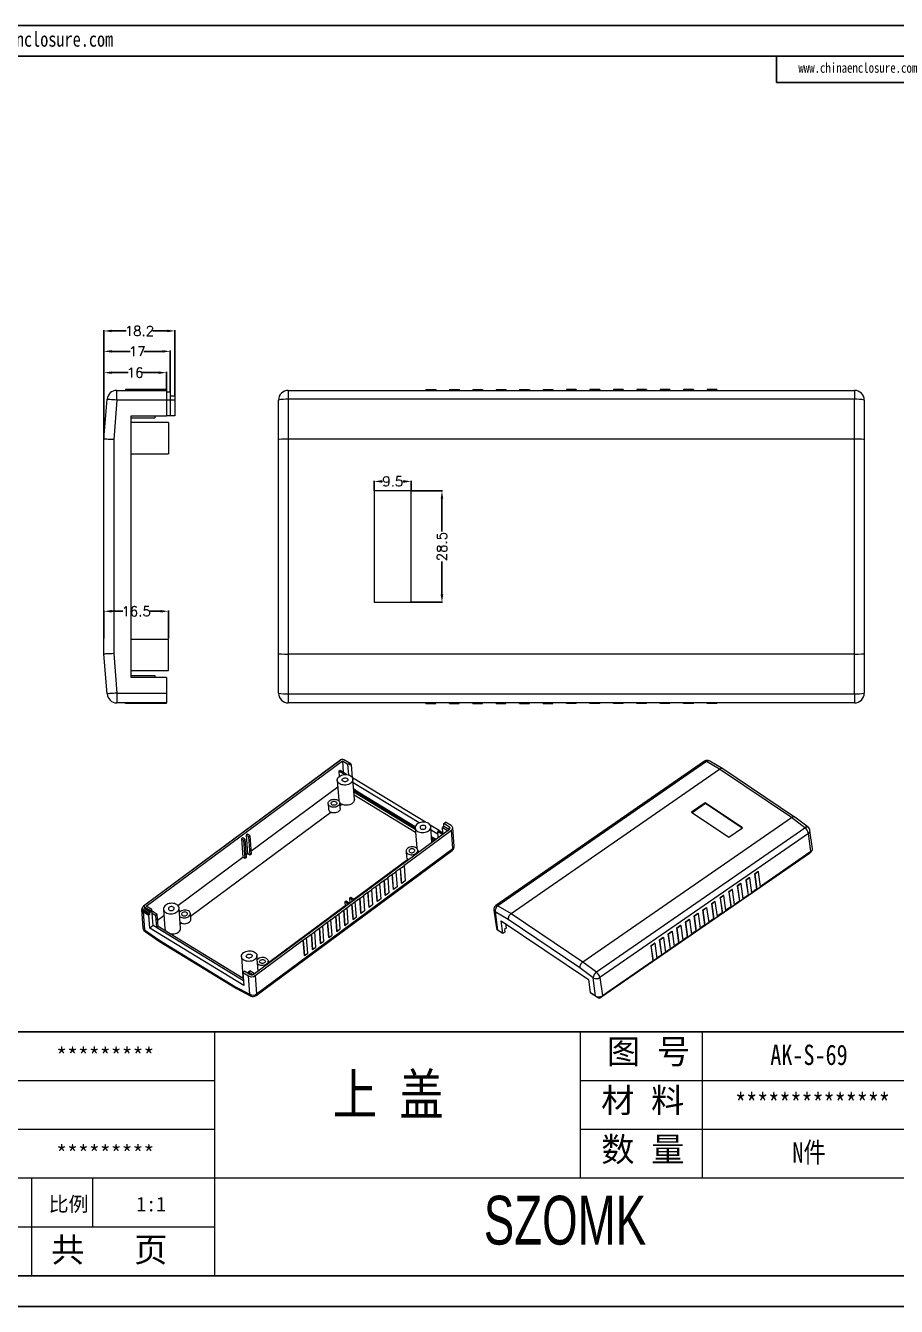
# Model space of a CAD drawing. Header units: inches. Extents: x 2335 to 3511, y 889 to 1217.
# Drawn here: x 3063.5 to 3286.5, y 889.4 to 1217.3 of the extents above; entities that cross this region are included whole.
import ezdxf

# ---------------------------------------------------------------- set-up
doc = ezdxf.new("R2010")
doc.units = ezdxf.units.IN
doc.layers.add('文字', color=81, linetype='Continuous')
doc.layers.add('粗实线', color=7, linetype='Continuous', lineweight=30)
doc.layers.add('细实线', color=3, linetype='Continuous', lineweight=9)
doc.styles.get("Standard").update_dxf_attribs({"font": 'txt', "bigfont": 'gbcbig.shx'})
doc.styles.add('宋体', font='', dxfattribs={"width": 0.8, "height": 3.5})
doc.styles.add('长仿宋', font='', dxfattribs={"width": 0.7, "height": 4})
doc.styles.get('宋体').set_extended_font_data('SimSun')
doc.styles.get('长仿宋').set_extended_font_data('SimSun')
doc.dimstyles.new('2.5', dxfattribs={"dimtxt": 2.5, "dimasz": 2, "dimexe": 0.18, "dimexo": 0.0625, "dimgap": 0.09, "dimtad": 0, "dimzin": 12, "dimdsep": 46, "dimtxsty": 'Standard', "dimcen": 2, "dimclrd": 3, "dimclre": 3, "dimadec": 0, "dimazin": 0, "dimtfac": 1, "dimtofl": 0, "dimtmove": 0, "dimatfit": 3, "dimfxl": 1, "dimtolj": 1, "dimtzin": 0, "dimarcsym": 0})

# ---------------------------------------------------------------- blocks, each defined once
blk = doc.blocks.new('*D181')
at = {"color": 3, "lineweight": -2}
for p, q in [((3162.3, 1098.17), (3170.27, 1098.17)), ((3170.09, 1096.17), (3170.09, 1087.76)), ((3170.09, 1071.67), (3170.09, 1080.08)), ((3162.3, 1069.67), (3170.27, 1069.67))]:
    blk.add_line(p, q, dxfattribs=at)
at = {"color": 3}
for points in [[(3169.75, 1096.17), (3170.42, 1096.17), (3170.09, 1098.17)], [(3169.75, 1071.67), (3170.42, 1071.67), (3170.09, 1069.67)]]:
    blk.add_solid(points, dxfattribs=at)
at = {"layer": 'Defpoints', "color": 0}
for p in [(3162.24, 1098.17), (3170.09, 1098.17), (3162.24, 1069.67)]:
    blk.add_point(p, dxfattribs=at)
at = {"color": 0, "insert": (3170.09, 1083.92), "char_height": 2.5, "attachment_point": 5, "rotation": 90}
blk.add_mtext('\\A1;28.5', dxfattribs=at)
blk = doc.blocks.new('*D182')
at = {"color": 3, "lineweight": -2}
for p, q in [((3152.74, 1098.23), (3152.74, 1100.79)), ((3154.74, 1100.61), (3154.9, 1100.61)), ((3160.24, 1100.61), (3160.08, 1100.61)), ((3162.24, 1098.23), (3162.24, 1100.79))]:
    blk.add_line(p, q, dxfattribs=at)
at = {"color": 3}
for points in [[(3154.74, 1100.94), (3154.74, 1100.27), (3152.74, 1100.61)], [(3160.24, 1100.94), (3160.24, 1100.27), (3162.24, 1100.61)]]:
    blk.add_solid(points, dxfattribs=at)
at = {"layer": 'Defpoints', "color": 0}
for p in [(3152.74, 1100.61), (3152.74, 1098.17), (3162.24, 1098.17)]:
    blk.add_point(p, dxfattribs=at)
at = {"color": 0, "insert": (3157.49, 1100.61), "char_height": 2.5, "attachment_point": 5}
blk.add_mtext('\\A1;9.5', dxfattribs=at)
blk = doc.blocks.new('*D183')
at = {"color": 3, "lineweight": -2}
for p, q in [((3083.52, 1111.48), (3083.52, 1128.63)), ((3085.52, 1128.45), (3089.76, 1128.45)), ((3097.52, 1128.45), (3093.28, 1128.45)), ((3099.52, 1123.98), (3099.52, 1128.63))]:
    blk.add_line(p, q, dxfattribs=at)
at = {"color": 3}
for points in [[(3085.52, 1128.78), (3085.52, 1128.12), (3083.52, 1128.45)], [(3097.52, 1128.78), (3097.52, 1128.12), (3099.52, 1128.45)]]:
    blk.add_solid(points, dxfattribs=at)
at = {"layer": 'Defpoints', "color": 0}
for p in [(3083.52, 1128.45), (3099.52, 1123.92), (3083.52, 1111.42)]:
    blk.add_point(p, dxfattribs=at)
at = {"color": 0, "insert": (3091.52, 1128.45), "char_height": 2.5, "attachment_point": 5}
blk.add_mtext('\\A1;16', dxfattribs=at)
blk = doc.blocks.new('*D184')
at = {"color": 3, "lineweight": -2}
for p, q in [((3083.52, 1111.48), (3083.52, 1134.08)), ((3085.52, 1133.9), (3090.26, 1133.9)), ((3098.52, 1133.9), (3093.78, 1133.9)), ((3100.52, 1123.48), (3100.52, 1134.08))]:
    blk.add_line(p, q, dxfattribs=at)
at = {"color": 3}
for points in [[(3085.52, 1134.23), (3085.52, 1133.57), (3083.52, 1133.9)], [(3098.52, 1134.23), (3098.52, 1133.57), (3100.52, 1133.9)]]:
    blk.add_solid(points, dxfattribs=at)
at = {"layer": 'Defpoints', "color": 0}
for p in [(3083.52, 1133.9), (3100.52, 1123.42), (3083.52, 1111.42)]:
    blk.add_point(p, dxfattribs=at)
at = {"color": 0, "insert": (3092.02, 1133.9), "char_height": 2.5, "attachment_point": 5}
blk.add_mtext('\\A1;17', dxfattribs=at)
blk = doc.blocks.new('*D185')
at = {"color": 3, "lineweight": -2}
for p, q in [((3083.52, 1111.48), (3083.52, 1139.3)), ((3085.52, 1139.12), (3089.2, 1139.12)), ((3099.72, 1139.12), (3096.04, 1139.12)), ((3101.72, 1122.48), (3101.72, 1139.3))]:
    blk.add_line(p, q, dxfattribs=at)
at = {"color": 3}
for points in [[(3085.52, 1139.46), (3085.52, 1138.79), (3083.52, 1139.12)], [(3099.72, 1139.46), (3099.72, 1138.79), (3101.72, 1139.12)]]:
    blk.add_solid(points, dxfattribs=at)
at = {"layer": 'Defpoints', "color": 0}
for p in [(3083.52, 1139.12), (3101.72, 1122.42), (3083.52, 1111.42)]:
    blk.add_point(p, dxfattribs=at)
at = {"color": 0, "insert": (3092.62, 1139.12), "char_height": 2.5, "attachment_point": 5}
blk.add_mtext('\\A1;18.2', dxfattribs=at)
blk = doc.blocks.new('*D191')
at = {"color": 3, "lineweight": -2}
for p, q in [((3083.52, 1060.36), (3083.52, 1067.55)), ((3085.52, 1067.37), (3088.35, 1067.37)), ((3098.02, 1067.37), (3095.19, 1067.37)), ((3100.02, 1060.36), (3100.02, 1067.55))]:
    blk.add_line(p, q, dxfattribs=at)
at = {"color": 3}
for points in [[(3085.52, 1067.7), (3085.52, 1067.04), (3083.52, 1067.37)], [(3098.02, 1067.7), (3098.02, 1067.04), (3100.02, 1067.37)]]:
    blk.add_solid(points, dxfattribs=at)
at = {"layer": 'Defpoints', "color": 0}
for p in [(3100.02, 1067.37), (3083.52, 1060.3), (3100.02, 1060.3)]:
    blk.add_point(p, dxfattribs=at)
at = {"color": 0, "insert": (3091.77, 1067.37), "char_height": 2.5, "attachment_point": 5}
blk.add_mtext('\\A1;16.5', dxfattribs=at)

msp = doc.modelspace()

# ---------------------------------------------------------------- linework, layer by layer
for p, q in [((2843.296, 1217.282), (3306.962, 1217.282)), ((2855.294, 1209.476), (3299.156, 1209.476)), ((3255.79, 1209.476), (3255.79, 1202.7)), ((3255.79, 1202.7), (3299.156, 1202.7)), ((3018.146, 959.69), (3299.156, 959.69)), ((2855.294, 897.243), (3299.156, 897.243)), ((2843.296, 889.437), (3306.962, 889.437))]:
    msp.add_line(p, q)
at = {"color": 7, "linetype": 'Continuous', "lineweight": 15}
for p, q in [((3083.52, 1111.421), (3084.336, 1121.62)), ((3086.828, 1121.421), (3086.02, 1111.321)), ((3086.828, 1121.421), (3086.828, 1123.921)), ((3086.828, 1123.921), (3099.52, 1123.921)), ((3099.52, 1121.421), (3086.828, 1121.421)), ((3089.02, 1124.121), (3089.02, 1123.921)), ((3099.52, 1124.121), (3089.02, 1124.121)), ((3099.52, 1124.121), (3099.52, 1123.921)), ((3099.52, 1123.921), (3099.52, 1121.421)), ((3100.52, 1123.421), (3099.52, 1123.421)), ((3099.52, 1121.421), (3099.52, 1117.421)), ((3100.52, 1121.421), (3099.52, 1121.421)), ((3100.52, 1123.421), (3100.52, 1121.421)), ((3101.72, 1122.421), (3100.52, 1122.421)), ((3100.52, 1121.421), (3100.52, 1117.421)), ((3101.72, 1121.421), (3100.52, 1121.421)), ((3101.72, 1122.421), (3101.72, 1121.421)), ((3101.72, 1121.421), (3101.72, 1117.421)), ((3128.24, 1111.321), (3128.24, 1121.421)), ((3130.74, 1123.921), (3130.74, 1121.62)), ((3130.74, 1123.921), (3275.74, 1123.921)), ((3130.74, 1121.62), (3130.74, 1111.421)), ((3275.74, 1121.62), (3130.74, 1121.62)), ((3165.99, 1124.121), (3168.49, 1124.121)), ((3165.99, 1124.121), (3165.99, 1123.921)), ((3168.49, 1124.121), (3168.49, 1123.921)), ((3171.99, 1124.121), (3171.99, 1123.921)), ((3171.99, 1124.121), (3174.49, 1124.121)), ((3174.49, 1124.121), (3174.49, 1123.921)), ((3177.99, 1124.121), (3177.99, 1123.921)), ((3177.99, 1124.121), (3180.49, 1124.121)), ((3180.49, 1124.121), (3180.49, 1123.921)), ((3183.99, 1124.121), (3183.99, 1123.921)), ((3183.99, 1124.121), (3186.49, 1124.121)), ((3186.49, 1124.121), (3186.49, 1123.921)), ((3189.99, 1124.121), (3189.99, 1123.921)), ((3189.99, 1124.121), (3192.49, 1124.121)), ((3192.49, 1124.121), (3192.49, 1123.921)), ((3195.99, 1124.121), (3198.49, 1124.121)), ((3195.99, 1124.121), (3195.99, 1123.921)), ((3198.49, 1124.121), (3198.49, 1123.921)), ((3201.99, 1124.121), (3201.99, 1123.921)), ((3204.49, 1124.121), (3201.99, 1124.121)), ((3204.49, 1124.121), (3204.49, 1123.921)), ((3207.99, 1124.121), (3207.99, 1123.921)), ((3210.49, 1124.121), (3207.99, 1124.121)), ((3210.49, 1124.121), (3210.49, 1123.921)), ((3216.49, 1124.121), (3213.99, 1124.121)), ((3213.99, 1124.121), (3213.99, 1123.921)), ((3216.49, 1124.121), (3216.49, 1123.921)), ((3219.99, 1124.121), (3219.99, 1123.921)), ((3222.49, 1124.121), (3219.99, 1124.121)), ((3222.49, 1124.121), (3222.49, 1123.921)), ((3228.49, 1124.121), (3225.99, 1124.121)), ((3225.99, 1124.121), (3225.99, 1123.921)), ((3228.49, 1124.121), (3228.49, 1123.921)), ((3231.99, 1124.121), (3231.99, 1123.921)), ((3234.49, 1124.121), (3231.99, 1124.121)), ((3234.49, 1124.121), (3234.49, 1123.921)), ((3240.49, 1124.121), (3237.99, 1124.121)), ((3237.99, 1124.121), (3237.99, 1123.921)), ((3240.49, 1124.121), (3240.49, 1123.921)), ((3275.74, 1123.921), (3275.74, 1121.62)), ((3275.74, 1111.421), (3275.74, 1121.62)), ((3278.24, 1121.421), (3278.24, 1111.321)), ((3090.52, 1050.421), (3090.52, 1117.421)), ((3090.52, 1117.421), (3099.52, 1117.421)), ((3090.52, 1116.921), (3096.52, 1116.921)), ((3100.02, 1115.671), (3090.52, 1115.671)), ((3096.52, 1117.421), (3096.52, 1116.921)), ((3100.52, 1117.421), (3099.52, 1117.421)), ((3100.02, 1115.671), (3100.02, 1107.671)), ((3101.72, 1117.421), (3100.52, 1117.421)), ((3083.52, 1056.421), (3083.52, 1111.421)), ((3130.74, 1111.421), (3130.74, 1056.421)), ((3275.74, 1111.421), (3130.74, 1111.421)), ((3275.74, 1056.421), (3275.74, 1111.421)), ((3086.02, 1111.321), (3086.02, 1056.521)), ((3128.24, 1056.521), (3128.24, 1111.321)), ((3278.24, 1111.321), (3278.24, 1056.521)), ((3090.52, 1107.671), (3100.02, 1107.671)), ((3152.74, 1098.171), (3152.74, 1069.671)), ((3162.24, 1098.171), (3152.74, 1098.171)), ((3162.24, 1069.671), (3162.24, 1098.171)), ((3152.74, 1069.671), (3162.24, 1069.671)), ((3100.02, 1060.171), (3090.52, 1060.171)), ((3100.02, 1052.171), (3100.02, 1060.171)), ((3084.336, 1046.222), (3083.52, 1056.421)), ((3086.02, 1056.521), (3086.828, 1046.421)), ((3128.24, 1046.421), (3128.24, 1056.521)), ((3130.74, 1056.421), (3130.74, 1046.222)), ((3275.74, 1056.421), (3130.74, 1056.421)), ((3275.74, 1046.222), (3275.74, 1056.421)), ((3278.24, 1056.521), (3278.24, 1046.421)), ((3090.52, 1052.171), (3100.02, 1052.171)), ((3090.52, 1050.921), (3096.52, 1050.921)), ((3099.52, 1050.421), (3090.52, 1050.421)), ((3096.52, 1050.921), (3096.52, 1050.421)), ((3099.52, 1050.421), (3099.52, 1046.421)), ((3086.828, 1046.421), (3086.828, 1043.921)), ((3086.828, 1046.421), (3099.52, 1046.421)), ((3099.52, 1046.421), (3099.52, 1043.921)), ((3130.74, 1046.222), (3275.74, 1046.222)), ((3130.74, 1046.222), (3130.74, 1043.921)), ((3275.74, 1046.222), (3275.74, 1043.921)), ((3099.52, 1043.921), (3086.828, 1043.921)), ((3089.02, 1043.721), (3089.02, 1043.921)), ((3099.52, 1043.721), (3089.02, 1043.721)), ((3099.52, 1043.721), (3099.52, 1043.921)), ((3275.74, 1043.921), (3130.74, 1043.921)), ((3165.99, 1043.721), (3165.99, 1043.921)), ((3165.99, 1043.721), (3168.49, 1043.721)), ((3168.49, 1043.721), (3168.49, 1043.921)), ((3171.99, 1043.721), (3171.99, 1043.921)), ((3171.99, 1043.721), (3174.49, 1043.721)), ((3174.49, 1043.721), (3174.49, 1043.921)), ((3177.99, 1043.721), (3177.99, 1043.921)), ((3177.99, 1043.721), (3180.49, 1043.721)), ((3180.49, 1043.721), (3180.49, 1043.921)), ((3183.99, 1043.721), (3183.99, 1043.921)), ((3183.99, 1043.721), (3186.49, 1043.721)), ((3186.49, 1043.721), (3186.49, 1043.921)), ((3189.99, 1043.721), (3189.99, 1043.921)), ((3189.99, 1043.721), (3192.49, 1043.721)), ((3192.49, 1043.721), (3192.49, 1043.921)), ((3195.99, 1043.721), (3195.99, 1043.921)), ((3195.99, 1043.721), (3198.49, 1043.721)), ((3198.49, 1043.721), (3198.49, 1043.921)), ((3201.99, 1043.721), (3201.99, 1043.921)), ((3204.49, 1043.721), (3201.99, 1043.721)), ((3204.49, 1043.721), (3204.49, 1043.921)), ((3207.99, 1043.721), (3207.99, 1043.921)), ((3210.49, 1043.721), (3207.99, 1043.721)), ((3210.49, 1043.721), (3210.49, 1043.921)), ((3213.99, 1043.721), (3213.99, 1043.921)), ((3216.49, 1043.721), (3213.99, 1043.721)), ((3216.49, 1043.721), (3216.49, 1043.921)), ((3219.99, 1043.721), (3219.99, 1043.921)), ((3222.49, 1043.721), (3219.99, 1043.721)), ((3222.49, 1043.721), (3222.49, 1043.921)), ((3225.99, 1043.721), (3225.99, 1043.921)), ((3228.49, 1043.721), (3225.99, 1043.721)), ((3228.49, 1043.721), (3228.49, 1043.921)), ((3231.99, 1043.721), (3231.99, 1043.921)), ((3234.49, 1043.721), (3231.99, 1043.721)), ((3234.49, 1043.721), (3234.49, 1043.921)), ((3237.99, 1043.721), (3237.99, 1043.921)), ((3240.49, 1043.721), (3237.99, 1043.721)), ((3240.49, 1043.721), (3240.49, 1043.921)), ((3143.9, 1029.104), (3093.673, 991.915)), ((3144.227, 1029.327), (3094, 992.139)), ((3094.36, 991.92), (3144.586, 1029.108)), ((3143.688, 1026.42), (3144.035, 1026.676)), ((3143.688, 1026.42), (3143.788, 1025.063)), ((3145.096, 1025.562), (3143.688, 1026.42)), ((3144.048, 1029.195), (3143.9, 1029.104)), ((3144.035, 1026.676), (3145.653, 1025.69)), ((3144.586, 1029.108), (3146.024, 1028.231)), ((3144.586, 1029.108), (3144.8, 1026.21)), ((3146.371, 1028.488), (3144.933, 1029.365)), ((3146.75, 1028.302), (3145.312, 1029.178)), ((3146.024, 1028.231), (3146.371, 1028.488)), ((3146.229, 1025.451), (3146.024, 1028.231)), ((3146.371, 1028.488), (3146.403, 1028.045)), ((3146.403, 1028.045), (3146.75, 1028.302)), ((3146.75, 1028.302), (3146.777, 1027.933)), ((3146.95, 1028.061), (3146.759, 1028.177)), ((3146.95, 1028.061), (3146.777, 1027.933)), ((3147.195, 1024.74), (3146.95, 1028.061)), ((3237.329, 1028.976), (3183.921, 992.074)), ((3237.847, 1028.906), (3184.439, 992.005)), ((3187.808, 990.01), (3241.215, 1026.912)), ((3241.215, 1026.912), (3237.847, 1028.906)), ((3242.031, 1027.036), (3238.676, 1029.023)), ((3259.604, 1014.541), (3241.215, 1026.912)), ((3260.413, 1014.671), (3242.054, 1027.022)), ((3143.286, 1024.081), (3143.66, 1019.006)), ((3145.498, 1025.576), (3145.653, 1025.69)), ((3145.662, 1025.565), (3145.653, 1025.69)), ((3147.177, 1024.726), (3147.195, 1024.74)), ((3165.845, 1013.37), (3147.195, 1024.74)), ((3147.656, 1019.208), (3147.275, 1024.375)), ((3164.229, 1013.186), (3147.341, 1023.482)), ((3121.146, 1005.957), (3143.407, 1022.44)), ((3148.644, 1021.101), (3147.456, 1021.918)), ((3147.481, 1021.58), (3163.238, 1011.974)), ((3163.272, 1011.485), (3147.517, 1021.09)), ((3147.571, 1020.355), (3147.605, 1020.331)), ((3147.574, 1020.309), (3147.605, 1020.331)), ((3163.327, 1010.747), (3147.605, 1020.331)), ((3148.474, 1020.974), (3148.644, 1021.101)), ((3163.262, 1012.19), (3148.644, 1021.101)), ((3140.939, 1018.119), (3141.042, 1016.714)), ((3144.039, 1016.863), (3143.931, 1018.34)), ((3143.982, 1017.648), (3144.406, 1017.963)), ((3237.542, 1018.333), (3234.043, 1015.915)), ((3237.567, 1018.149), (3234.19, 1015.816)), ((3247.071, 1011.922), (3237.542, 1018.333)), ((3237.567, 1018.149), (3237.542, 1018.333)), ((3246.949, 1011.838), (3237.567, 1018.149)), ((3105.705, 989.308), (3141.637, 1015.912)), ((3170.555, 1013.016), (3171.04, 1013.375)), ((3172.478, 1012.499), (3171.04, 1013.375)), ((3206.196, 977.639), (3259.604, 1014.541)), ((3234.043, 1015.915), (3243.572, 1009.504)), ((3263.055, 1011.947), (3259.604, 1014.541)), ((3263.865, 1012.077), (3260.43, 1014.659)), ((3120.312, 1010.279), (3119.966, 1010.023)), ((3119.966, 1010.023), (3120.311, 1005.339)), ((3119.966, 1010.023), (3120.505, 1009.694)), ((3120.851, 1009.95), (3120.312, 1010.279)), ((3120.505, 1009.694), (3120.851, 1009.95)), ((3120.851, 1009.95), (3121.2, 1005.222)), ((3121.781, 974.428), (3172.008, 1011.616)), ((3160.301, 1002.269), (3172.511, 1011.309)), ((3163.241, 1011.916), (3163.621, 1006.75)), ((3169.375, 1011.218), (3167.113, 1012.597)), ((3167.518, 1008.292), (3167.23, 1012.21)), ((3169.091, 1010.222), (3167.296, 1011.317)), ((3169.383, 1011.224), (3169.037, 1010.967)), ((3170.185, 1010.267), (3169.037, 1010.967)), ((3169.145, 1009.497), (3169.037, 1010.967)), ((3169.383, 1011.224), (3170.532, 1010.523)), ((3170.609, 1012.278), (3170.228, 1011.996)), ((3170.228, 1011.996), (3171.485, 1011.23)), ((3170.328, 1010.648), (3170.228, 1011.996)), ((3171.993, 1012.139), (3170.555, 1013.016)), ((3170.609, 1012.278), (3170.555, 1013.016)), ((3171.866, 1011.512), (3170.609, 1012.278)), ((3172.856, 1006.626), (3172.511, 1011.309)), ((3173.204, 1007.266), (3172.859, 1011.949)), ((3209.648, 975.045), (3263.055, 1011.947)), ((3263.95, 1010.515), (3210.543, 973.613)), ((3243.572, 1009.504), (3247.071, 1011.922)), ((3264.591, 1005.858), (3263.95, 1010.515)), ((3264.994, 1006.591), (3264.353, 1011.248)), ((3119.1, 1009.381), (3118.753, 1009.125)), ((3118.753, 1009.125), (3119.098, 1004.441)), ((3118.753, 1009.125), (3119.257, 1008.818)), ((3119.603, 1009.075), (3119.1, 1009.381)), ((3119.257, 1008.818), (3119.603, 1009.075)), ((3119.257, 1008.818), (3119.605, 1004.093)), ((3119.603, 1009.075), (3119.951, 1004.35)), ((3120.505, 1009.694), (3120.853, 1004.966)), ((3122.629, 969.437), (3172.856, 1006.626)), ((3163.621, 1006.75), (3163.629, 1006.682)), ((3168.348, 1009.089), (3167.418, 1009.656)), ((3167.436, 1009.415), (3168.313, 1008.88)), ((3167.966, 1008.624), (3167.472, 1008.925)), ((3168.177, 1008.963), (3168.348, 1009.089)), ((3168.492, 1009.013), (3168.348, 1009.089)), ((3102.422, 992.094), (3119.098, 1004.441)), ((3119.605, 1004.093), (3119.098, 1004.441)), ((3119.951, 1004.35), (3119.605, 1004.093)), ((3119.901, 1005.035), (3120.311, 1005.339)), ((3120.853, 1004.966), (3120.311, 1005.339)), ((3121.2, 1005.222), (3120.853, 1004.966)), ((3122.474, 968.98), (3172.701, 1006.169)), ((3147.303, 993.507), (3161.34, 1003.901)), ((3160.894, 1005.954), (3161.002, 1004.478)), ((3163.925, 1005.632), (3163.885, 1006.175)), ((3163.913, 1005.805), (3164.11, 1005.951)), ((3264.201, 1005.388), (3210.793, 968.487)), ((3264.475, 1005.604), (3211.067, 968.702)), ((3264.591, 1005.858), (3251.663, 996.926)), ((3156.144, 999.191), (3157.356, 1000.089)), ((3157.428, 1000.045), (3157.356, 1000.089)), ((3157.642, 996.214), (3157.356, 1000.089)), ((3157.428, 1000.045), (3158.294, 1000.686)), ((3157.714, 996.17), (3157.428, 1000.045)), ((3158.222, 1000.73), (3159.435, 1001.627)), ((3158.294, 1000.686), (3158.222, 1000.73)), ((3158.294, 1000.686), (3158.58, 996.811)), ((3159.507, 1001.584), (3159.435, 1001.627)), ((3159.72, 997.753), (3159.435, 1001.627)), ((3159.507, 1001.584), (3160.373, 1002.225)), ((3159.792, 997.709), (3159.507, 1001.584)), ((3160.373, 1002.225), (3160.301, 1002.269)), ((3160.373, 1002.225), (3160.658, 998.35)), ((3251.077, 1000.74), (3250.157, 1000.104)), ((3250.157, 1000.104), (3250.687, 996.251)), ((3250.223, 1000.059), (3250.157, 1000.104)), ((3251.144, 1000.695), (3250.223, 1000.059)), ((3250.223, 1000.059), (3250.754, 996.206)), ((3251.144, 1000.695), (3251.077, 1000.74)), ((3251.675, 996.842), (3251.144, 1000.695)), ((3151.987, 996.113), (3153.2, 997.011)), ((3153.272, 996.967), (3153.2, 997.011)), ((3153.485, 993.136), (3153.2, 997.011)), ((3153.272, 996.967), (3154.138, 997.608)), ((3153.557, 993.092), (3153.272, 996.967)), ((3154.066, 997.652), (3155.278, 998.55)), ((3154.138, 997.608), (3154.066, 997.652)), ((3154.138, 997.608), (3154.423, 993.734)), ((3155.35, 998.506), (3155.278, 998.55)), ((3155.563, 994.675), (3155.278, 998.55)), ((3155.35, 998.506), (3156.216, 999.147)), ((3155.635, 994.631), (3155.35, 998.506)), ((3156.216, 999.147), (3156.144, 999.191)), ((3156.216, 999.147), (3156.501, 995.272)), ((3158.58, 996.811), (3157.714, 996.17)), ((3159.792, 997.709), (3159.72, 997.753)), ((3160.658, 998.35), (3159.792, 997.709)), ((3246.657, 997.686), (3245.737, 997.05)), ((3245.737, 997.05), (3246.267, 993.197)), ((3245.804, 997.005), (3245.737, 997.05)), ((3246.724, 997.641), (3245.804, 997.005)), ((3245.804, 997.005), (3246.334, 993.152)), ((3246.724, 997.641), (3246.657, 997.686)), ((3247.255, 993.788), (3246.724, 997.641)), ((3248.867, 999.213), (3247.947, 998.577)), ((3247.947, 998.577), (3248.477, 994.724)), ((3248.014, 998.532), (3247.947, 998.577)), ((3248.934, 999.168), (3248.014, 998.532)), ((3248.014, 998.532), (3248.544, 994.679)), ((3248.934, 999.168), (3248.867, 999.213)), ((3249.465, 995.315), (3248.934, 999.168)), ((3250.754, 996.206), (3251.675, 996.842)), ((3146.392, 993.912), (3146.739, 994.169)), ((3146.932, 993.584), (3146.392, 993.912)), ((3146.392, 993.912), (3146.481, 992.716)), ((3146.739, 994.169), (3147.278, 993.84)), ((3147.278, 993.84), (3146.932, 993.584)), ((3146.932, 993.584), (3146.969, 993.077)), ((3147.278, 993.84), (3147.315, 993.334)), ((3147.831, 993.036), (3149.043, 993.933)), ((3149.115, 993.889), (3149.043, 993.933)), ((3149.328, 990.059), (3149.043, 993.933)), ((3149.115, 993.889), (3149.981, 994.531)), ((3149.4, 990.015), (3149.115, 993.889)), ((3149.909, 994.574), (3151.121, 995.472)), ((3149.981, 994.531), (3149.909, 994.574)), ((3149.981, 994.531), (3150.266, 990.656)), ((3151.193, 995.428), (3151.121, 995.472)), ((3151.407, 991.597), (3151.121, 995.472)), ((3151.193, 995.428), (3152.059, 996.069)), ((3151.479, 991.554), (3151.193, 995.428)), ((3152.059, 996.069), (3151.987, 996.113)), ((3152.059, 996.069), (3152.345, 992.195)), ((3154.423, 993.734), (3153.557, 993.092)), ((3155.635, 994.631), (3155.563, 994.675)), ((3156.501, 995.272), (3155.635, 994.631)), ((3157.714, 996.17), (3157.642, 996.214)), ((3242.238, 994.632), (3241.317, 993.996)), ((3241.317, 993.996), (3241.847, 990.143)), ((3241.384, 993.951), (3241.317, 993.996)), ((3242.304, 994.587), (3241.384, 993.951)), ((3241.384, 993.951), (3241.914, 990.098)), ((3242.304, 994.587), (3242.238, 994.632)), ((3242.835, 990.734), (3242.304, 994.587)), ((3244.448, 996.159), (3243.527, 995.523)), ((3243.527, 995.523), (3244.057, 991.67)), ((3243.594, 995.478), (3243.527, 995.523)), ((3244.514, 996.114), (3243.594, 995.478)), ((3243.594, 995.478), (3244.124, 991.625)), ((3244.514, 996.114), (3244.448, 996.159)), ((3245.045, 992.261), (3244.514, 996.114)), ((3246.334, 993.152), (3247.255, 993.788)), ((3248.477, 994.724), (3247.243, 993.872)), ((3248.544, 994.679), (3248.477, 994.724)), ((3248.544, 994.679), (3249.465, 995.315)), ((3250.687, 996.251), (3249.453, 995.399)), ((3250.754, 996.206), (3250.687, 996.251)), ((3093.173, 991.016), (3093.518, 986.332)), ((3093.395, 991.403), (3093.422, 991.034)), ((3093.553, 990.466), (3093.898, 985.783)), ((3093.553, 990.466), (3094.992, 989.59)), ((3093.699, 990.964), (3095.138, 990.087)), ((3093.699, 990.964), (3093.727, 990.595)), ((3093.727, 990.595), (3095.165, 989.718)), ((3093.861, 991.883), (3093.894, 991.44)), ((3094.013, 991.663), (3094.046, 991.22)), ((3094.013, 991.663), (3095.451, 990.786)), ((3094.046, 991.22), (3095.484, 990.343)), ((3095.798, 991.043), (3094.36, 991.92)), ((3095.138, 990.087), (3095.484, 990.343)), ((3095.451, 990.786), (3095.798, 991.043)), ((3095.451, 990.786), (3095.484, 990.343)), ((3096.102, 986.91), (3095.798, 991.043)), ((3097.158, 989.784), (3095.831, 990.593)), ((3095.867, 990.103), (3096.812, 989.527)), ((3098.774, 991.124), (3099.148, 986.049)), ((3103.144, 986.252), (3102.764, 991.418)), ((3125.636, 977.465), (3145.288, 992.015)), ((3143.674, 989.958), (3144.886, 990.856)), ((3144.958, 990.812), (3144.886, 990.856)), ((3144.886, 990.856), (3145.172, 986.981)), ((3145.824, 991.453), (3144.958, 990.812)), ((3144.958, 990.812), (3145.244, 986.937)), ((3145.216, 992.993), (3145.562, 993.249)), ((3145.719, 992.686), (3145.216, 992.993)), ((3145.216, 992.993), (3145.301, 991.842)), ((3145.562, 993.249), (3146.066, 992.942)), ((3146.066, 992.942), (3145.719, 992.686)), ((3145.719, 992.686), (3145.757, 992.18)), ((3145.752, 991.497), (3146.965, 992.394)), ((3145.824, 991.453), (3145.752, 991.497)), ((3146.11, 987.578), (3145.824, 991.453)), ((3146.066, 992.942), (3146.103, 992.436)), ((3146.09, 992.609), (3146.468, 992.889)), ((3147.037, 992.351), (3146.965, 992.394)), ((3146.965, 992.394), (3147.25, 988.52)), ((3147.903, 992.992), (3147.037, 992.351)), ((3147.037, 992.351), (3147.322, 988.476)), ((3147.903, 992.992), (3147.831, 993.036)), ((3148.188, 989.117), (3147.903, 992.992)), ((3150.266, 990.656), (3149.4, 990.015)), ((3151.479, 991.554), (3151.407, 991.597)), ((3152.345, 992.195), (3151.479, 991.554)), ((3153.557, 993.092), (3153.485, 993.136)), ((3183.393, 990.875), (3184.034, 986.218)), ((3183.711, 990.409), (3184.352, 985.752)), ((3187.047, 988.434), (3183.711, 990.409)), ((3184.439, 992.005), (3187.808, 990.01)), ((3236.897, 990.942), (3237.818, 991.578)), ((3237.427, 987.089), (3236.897, 990.942)), ((3236.964, 990.897), (3236.897, 990.942)), ((3236.964, 990.897), (3237.884, 991.533)), ((3237.494, 987.044), (3236.964, 990.897)), ((3237.884, 991.533), (3237.818, 991.578)), ((3237.884, 991.533), (3238.415, 987.68)), ((3240.028, 993.105), (3239.107, 992.469)), ((3239.107, 992.469), (3239.637, 988.616)), ((3239.174, 992.424), (3239.107, 992.469)), ((3240.094, 993.06), (3239.174, 992.424)), ((3239.174, 992.424), (3239.704, 988.571)), ((3240.094, 993.06), (3240.028, 993.105)), ((3240.625, 989.207), (3240.094, 993.06)), ((3241.847, 990.143), (3240.613, 989.291)), ((3241.914, 990.098), (3241.847, 990.143)), ((3241.914, 990.098), (3242.835, 990.734)), ((3244.057, 991.67), (3242.823, 990.818)), ((3244.124, 991.625), (3244.057, 991.67)), ((3244.124, 991.625), (3245.045, 992.261)), ((3246.267, 993.197), (3245.033, 992.345)), ((3246.334, 993.152), (3246.267, 993.197)), ((3094.992, 989.59), (3095.165, 989.718)), ((3095.236, 986.269), (3094.992, 989.59)), ((3095.138, 990.087), (3095.165, 989.718)), ((3096.102, 986.91), (3095.236, 986.269)), ((3119.236, 972.807), (3096.102, 986.91)), ((3097.158, 989.784), (3096.812, 989.527)), ((3097.043, 986.39), (3096.812, 989.527)), ((3097.389, 986.647), (3097.158, 989.784)), ((3097.269, 988.278), (3098.895, 989.483)), ((3103.063, 987.352), (3103.361, 987.572)), ((3105.763, 988.523), (3105.654, 989.999)), ((3139.589, 986.836), (3138.723, 986.195)), ((3139.517, 986.88), (3140.73, 987.778)), ((3139.589, 986.836), (3139.517, 986.88)), ((3139.875, 982.962), (3139.589, 986.836)), ((3140.802, 987.734), (3140.73, 987.778)), ((3140.73, 987.778), (3141.015, 983.903)), ((3141.667, 988.375), (3140.802, 987.734)), ((3140.802, 987.734), (3141.087, 983.859)), ((3141.596, 988.419), (3142.808, 989.317)), ((3141.667, 988.375), (3141.596, 988.419)), ((3141.953, 984.501), (3141.667, 988.375)), ((3142.88, 989.273), (3142.808, 989.317)), ((3142.808, 989.317), (3143.093, 985.442)), ((3143.746, 989.914), (3142.88, 989.273)), ((3142.88, 989.273), (3143.165, 985.398)), ((3143.746, 989.914), (3143.674, 989.958)), ((3144.031, 986.039), (3143.746, 989.914)), ((3145.244, 986.937), (3145.172, 986.981)), ((3145.244, 986.937), (3146.11, 987.578)), ((3147.322, 988.476), (3147.25, 988.52)), ((3147.322, 988.476), (3148.188, 989.117)), ((3149.4, 990.015), (3149.328, 990.059)), ((3185.234, 988.155), (3207.635, 973.085)), ((3185.689, 984.852), (3185.234, 988.155)), ((3186.346, 987.407), (3186.509, 986.222)), ((3205.368, 976.108), (3187.047, 988.434)), ((3187.808, 990.01), (3206.196, 977.639)), ((3230.267, 986.361), (3231.188, 986.997)), ((3230.334, 986.316), (3231.255, 986.952)), ((3231.255, 986.952), (3231.188, 986.997)), ((3231.255, 986.952), (3231.785, 983.1)), ((3232.477, 987.888), (3233.398, 988.524)), ((3233.007, 984.035), (3232.477, 987.888)), ((3232.544, 987.843), (3232.477, 987.888)), ((3232.544, 987.843), (3233.465, 988.479)), ((3233.074, 983.99), (3232.544, 987.843)), ((3233.465, 988.479), (3233.398, 988.524)), ((3233.465, 988.479), (3233.995, 984.627)), ((3234.687, 989.415), (3235.608, 990.051)), ((3235.217, 985.562), (3234.687, 989.415)), ((3234.754, 989.37), (3234.687, 989.415)), ((3234.754, 989.37), (3235.674, 990.006)), ((3235.284, 985.517), (3234.754, 989.37)), ((3235.674, 990.006), (3235.608, 990.051)), ((3235.674, 990.006), (3236.205, 986.154)), ((3237.427, 987.089), (3236.193, 986.237)), ((3237.494, 987.044), (3237.427, 987.089)), ((3238.415, 987.68), (3237.494, 987.044)), ((3239.637, 988.616), (3238.403, 987.764)), ((3239.704, 988.571), (3239.637, 988.616)), ((3239.704, 988.571), (3240.625, 989.207)), ((3093.898, 985.783), (3097.552, 983.271)), ((3094.056, 985.394), (3097.73, 982.868)), ((3119.326, 971.583), (3095.236, 986.269)), ((3097.389, 986.647), (3097.043, 986.39)), ((3097.043, 986.39), (3119.232, 972.864)), ((3119.196, 973.353), (3097.389, 986.647)), ((3135.432, 983.759), (3134.566, 983.118)), ((3135.361, 983.803), (3136.573, 984.7)), ((3135.432, 983.759), (3135.361, 983.803)), ((3135.718, 979.884), (3135.432, 983.759)), ((3136.645, 984.656), (3136.573, 984.7)), ((3136.573, 984.7), (3136.858, 980.825)), ((3137.511, 985.298), (3136.645, 984.656)), ((3136.645, 984.656), (3136.93, 980.782)), ((3137.439, 985.341), (3138.651, 986.239)), ((3137.511, 985.298), (3137.439, 985.341)), ((3137.796, 981.423), (3137.511, 985.298)), ((3138.723, 986.195), (3138.651, 986.239)), ((3138.651, 986.239), (3138.937, 982.364)), ((3138.723, 986.195), (3139.009, 982.32)), ((3141.087, 983.859), (3141.015, 983.903)), ((3141.087, 983.859), (3141.953, 984.501)), ((3143.165, 985.398), (3143.093, 985.442)), ((3143.165, 985.398), (3144.031, 986.039)), ((3185.689, 984.852), (3184.352, 985.752)), ((3186.205, 985.209), (3185.689, 984.852)), ((3186.509, 986.222), (3186.104, 985.942)), ((3186.104, 985.942), (3186.205, 985.209)), ((3225.847, 983.307), (3226.768, 983.943)), ((3225.914, 983.262), (3226.835, 983.898)), ((3226.835, 983.898), (3226.768, 983.943)), ((3226.835, 983.898), (3227.365, 980.046)), ((3228.057, 984.834), (3228.978, 985.47)), ((3228.587, 980.981), (3228.057, 984.834)), ((3228.124, 984.789), (3228.057, 984.834)), ((3228.124, 984.789), (3229.045, 985.425)), ((3228.654, 980.936), (3228.124, 984.789)), ((3229.045, 985.425), (3228.978, 985.47)), ((3229.045, 985.425), (3229.575, 981.573)), ((3230.797, 982.508), (3230.267, 986.361)), ((3230.334, 986.316), (3230.267, 986.361)), ((3230.864, 982.463), (3230.334, 986.316)), ((3233.007, 984.035), (3231.774, 983.183)), ((3233.074, 983.99), (3233.007, 984.035)), ((3233.995, 984.627), (3233.074, 983.99)), ((3235.217, 985.562), (3233.984, 984.71)), ((3235.284, 985.517), (3235.217, 985.562)), ((3236.205, 986.154), (3235.284, 985.517)), ((3097.552, 983.271), (3117.255, 971.259)), ((3097.745, 982.858), (3117.492, 970.82)), ((3122.284, 974.121), (3134.495, 983.161)), ((3134.566, 983.118), (3134.495, 983.161)), ((3134.495, 983.161), (3134.78, 979.287)), ((3134.566, 983.118), (3134.852, 979.243)), ((3136.93, 980.782), (3136.858, 980.825)), ((3136.93, 980.782), (3137.796, 981.423)), ((3139.009, 982.32), (3138.937, 982.364)), ((3139.009, 982.32), (3139.875, 982.962)), ((3223.637, 981.78), (3224.558, 982.416)), ((3224.167, 977.927), (3223.637, 981.78)), ((3223.704, 981.735), (3223.637, 981.78)), ((3223.704, 981.735), (3224.625, 982.371)), ((3224.234, 977.882), (3223.704, 981.735)), ((3224.625, 982.371), (3224.558, 982.416)), ((3224.625, 982.371), (3225.155, 978.519)), ((3226.377, 979.454), (3225.847, 983.307)), ((3225.914, 983.262), (3225.847, 983.307)), ((3226.444, 979.409), (3225.914, 983.262)), ((3228.587, 980.981), (3227.354, 980.129)), ((3228.654, 980.936), (3228.587, 980.981)), ((3229.575, 981.573), (3228.654, 980.936)), ((3230.797, 982.508), (3229.564, 981.656)), ((3230.864, 982.463), (3230.797, 982.508)), ((3231.785, 983.1), (3230.864, 982.463)), ((3118.729, 978.959), (3119.11, 973.793)), ((3123.007, 975.335), (3122.719, 979.253)), ((3125.649, 977.292), (3125.609, 977.834)), ((3134.852, 979.243), (3134.78, 979.287)), ((3134.852, 979.243), (3135.718, 979.884)), ((3206.196, 977.639), (3209.648, 975.045)), ((3224.167, 977.927), (3211.184, 968.956)), ((3224.234, 977.882), (3224.167, 977.927)), ((3225.155, 978.519), (3224.234, 977.882)), ((3226.377, 979.454), (3225.144, 978.602)), ((3226.444, 979.409), (3226.377, 979.454)), ((3227.365, 980.046), (3226.444, 979.409)), ((3119.566, 975.263), (3119.081, 974.904)), ((3119.081, 974.904), (3120.519, 974.027)), ((3119.081, 974.904), (3119.326, 971.583)), ((3119.566, 975.263), (3121.004, 974.387)), ((3120.864, 969.344), (3120.519, 974.027)), ((3120.542, 975.061), (3120.888, 975.317)), ((3120.572, 974.65), (3120.542, 975.061)), ((3120.542, 975.061), (3121.679, 974.367)), ((3122.037, 974.617), (3120.888, 975.317)), ((3122.284, 974.121), (3122.629, 969.437)), ((3123.064, 975.561), (3122.986, 975.628)), ((3122.994, 975.509), (3123.064, 975.561)), ((3208.786, 973.54), (3205.368, 976.108)), ((3117.255, 971.259), (3120.864, 969.344)), ((3117.513, 970.808), (3121.144, 968.881)), ((3207.635, 973.085), (3208.09, 969.782)), ((3209.427, 968.882), (3208.786, 973.54)), ((3210.543, 973.613), (3211.184, 968.956)), ((3209.427, 968.882), (3208.09, 969.782)), ((3208.324, 969.542), (3208.312, 969.633)), ((3209.662, 968.643), (3208.324, 969.542)), ((3210.091, 968.457), (3210.032, 968.497))]:
    msp.add_line(p, q, dxfattribs=at)
at = {"color": 8, "linetype": 'Continuous', "lineweight": 15}
for p, q in [((3172.03, 1011.634), (3171.993, 1012.139)), ((3264.201, 1005.388), (3264.198, 1005.412)), ((3264.475, 1005.604), (3264.453, 1005.763)), ((3209.662, 968.643), (3209.644, 968.77)), ((3210.091, 968.457), (3210.087, 968.487)), ((3210.793, 968.487), (3210.784, 968.558)), ((3211.067, 968.702), (3211.044, 968.871))]:
    msp.add_line(p, q, dxfattribs=at)
at = {"color": 7, "linetype": 'Continuous', "lineweight": 15, "flags": 128}
for points in [[(3086.828, 1121.421), (3086.342, 1121.46), (3085.875, 1121.497), (3085.444, 1121.532), (3085.066, 1121.562), (3084.756, 1121.587), (3084.526, 1121.605), (3084.384, 1121.616), (3084.336, 1121.62)], [(3086.02, 1111.321), (3085.533, 1111.341), (3085.064, 1111.359), (3084.631, 1111.377), (3084.253, 1111.392), (3083.942, 1111.404), (3083.711, 1111.413), (3083.568, 1111.419), (3083.52, 1111.421)], [(3086.02, 1056.521), (3085.533, 1056.501), (3085.064, 1056.483), (3084.631, 1056.465), (3084.253, 1056.45), (3083.942, 1056.438), (3083.711, 1056.429), (3083.568, 1056.423), (3083.52, 1056.421)], [(3086.828, 1046.421), (3086.342, 1046.382), (3085.875, 1046.345), (3085.444, 1046.31), (3085.066, 1046.28), (3084.756, 1046.255), (3084.526, 1046.237), (3084.384, 1046.225), (3084.336, 1046.222)], [(3145.312, 1029.178), (3145.158, 1029.254), (3145.059, 1029.288)], [(3143.895, 1023.202), (3143.666, 1023.37), (3143.486, 1023.564), (3143.361, 1023.778), (3143.294, 1024.006), (3143.288, 1024.24), (3143.342, 1024.474), (3143.455, 1024.701), (3143.623, 1024.913), (3143.842, 1025.105), (3144.105, 1025.269), (3144.403, 1025.403), (3144.728, 1025.5), (3145.069, 1025.559), (3145.417, 1025.577), (3145.761, 1025.555), (3146.09, 1025.492), (3146.395, 1025.39), (3146.666, 1025.254), (3146.895, 1025.086), (3147.074, 1024.892), (3147.199, 1024.678), (3147.266, 1024.45), (3147.273, 1024.216), (3147.219, 1023.982), (3147.106, 1023.755), (3146.937, 1023.543), (3146.719, 1023.351), (3146.456, 1023.186), (3146.158, 1023.053), (3145.833, 1022.956), (3145.491, 1022.897), (3145.143, 1022.878), (3144.799, 1022.901), (3144.47, 1022.964), (3144.166, 1023.065), (3143.895, 1023.202)], [(3144.761, 1023.843), (3144.63, 1023.951), (3144.552, 1024.082), (3144.532, 1024.224), (3144.574, 1024.367), (3144.673, 1024.499), (3144.82, 1024.608), (3145.006, 1024.687), (3145.213, 1024.728), (3145.426, 1024.729), (3145.627, 1024.69), (3145.8, 1024.613), (3145.931, 1024.504), (3146.009, 1024.374), (3146.028, 1024.231), (3145.987, 1024.089), (3145.888, 1023.957), (3145.74, 1023.848), (3145.555, 1023.769), (3145.348, 1023.727), (3145.135, 1023.726), (3144.934, 1023.766), (3144.761, 1023.843)], [(3141.395, 1017.46), (3141.2, 1017.608), (3141.054, 1017.782), (3140.966, 1017.973), (3140.937, 1018.176), (3140.97, 1018.38), (3141.062, 1018.579), (3141.211, 1018.763), (3141.41, 1018.925), (3141.651, 1019.059), (3141.924, 1019.159), (3142.218, 1019.22), (3142.521, 1019.241), (3142.82, 1019.221), (3143.103, 1019.16), (3143.359, 1019.061), (3143.578, 1018.928), (3143.749, 1018.767), (3143.867, 1018.583), (3143.926, 1018.385), (3143.924, 1018.18), (3143.861, 1017.978), (3143.739, 1017.786), (3143.565, 1017.612), (3143.343, 1017.463), (3143.085, 1017.346), (3142.8, 1017.264), (3142.5, 1017.223), (3142.198, 1017.222), (3141.905, 1017.263), (3141.634, 1017.343), (3141.395, 1017.46)], [(3144.039, 1016.863), (3144.026, 1016.668), (3143.95, 1016.462), (3143.813, 1016.269), (3143.622, 1016.096), (3143.385, 1015.951), (3143.111, 1015.841), (3142.813, 1015.77), (3142.503, 1015.742), (3142.195, 1015.757), (3141.902, 1015.814), (3141.637, 1015.912)], [(3141.915, 1017.845), (3141.784, 1017.953), (3141.706, 1018.083), (3141.687, 1018.226), (3141.728, 1018.369), (3141.827, 1018.5), (3141.975, 1018.61), (3142.16, 1018.688), (3142.367, 1018.73), (3142.58, 1018.731), (3142.781, 1018.691), (3142.954, 1018.614), (3143.085, 1018.506), (3143.163, 1018.375), (3143.183, 1018.233), (3143.141, 1018.09), (3143.042, 1017.959), (3142.895, 1017.849), (3142.709, 1017.77), (3142.502, 1017.729), (3142.289, 1017.728), (3142.088, 1017.768), (3141.915, 1017.845)], [(3147.656, 1019.208), (3147.658, 1019.167), (3147.634, 1018.932), (3147.55, 1018.7), (3147.409, 1018.48), (3147.214, 1018.278), (3146.973, 1018.099), (3146.692, 1017.949), (3146.379, 1017.833), (3146.045, 1017.755), (3145.698, 1017.716), (3145.351, 1017.718), (3145.013, 1017.761), (3144.695, 1017.844), (3144.406, 1017.963)], [(3163.85, 1011.037), (3164.12, 1010.9), (3164.425, 1010.799), (3164.754, 1010.736), (3165.098, 1010.714), (3165.446, 1010.732), (3165.788, 1010.791), (3166.113, 1010.888), (3166.411, 1011.021), (3166.673, 1011.186), (3166.892, 1011.378), (3167.061, 1011.59), (3167.173, 1011.817), (3167.228, 1012.051), (3167.221, 1012.285), (3167.154, 1012.513), (3167.029, 1012.727), (3166.849, 1012.921), (3166.621, 1013.089), (3166.35, 1013.226), (3166.045, 1013.327), (3165.716, 1013.39), (3165.372, 1013.412), (3165.024, 1013.394), (3164.682, 1013.335), (3164.358, 1013.238), (3164.059, 1013.105), (3163.797, 1012.94), (3163.578, 1012.748), (3163.41, 1012.536), (3163.297, 1012.309), (3163.243, 1012.075), (3163.249, 1011.841), (3163.316, 1011.613), (3163.441, 1011.399), (3163.621, 1011.205), (3163.85, 1011.037)], [(3164.716, 1011.678), (3164.889, 1011.601), (3165.09, 1011.562), (3165.303, 1011.563), (3165.51, 1011.604), (3165.695, 1011.683), (3165.843, 1011.792), (3165.942, 1011.924), (3165.983, 1012.066), (3165.964, 1012.209), (3165.886, 1012.34), (3165.755, 1012.448), (3165.582, 1012.525), (3165.381, 1012.564), (3165.168, 1012.563), (3164.96, 1012.522), (3164.775, 1012.443), (3164.627, 1012.334), (3164.529, 1012.202), (3164.487, 1012.06), (3164.507, 1011.917), (3164.585, 1011.787), (3164.716, 1011.678)], [(3161.35, 1005.295), (3161.589, 1005.178), (3161.86, 1005.098), (3162.153, 1005.057), (3162.455, 1005.058), (3162.755, 1005.099), (3163.04, 1005.181), (3163.298, 1005.298), (3163.519, 1005.447), (3163.694, 1005.621), (3163.816, 1005.813), (3163.879, 1006.015), (3163.881, 1006.22), (3163.822, 1006.418), (3163.704, 1006.602), (3163.532, 1006.763), (3163.314, 1006.897), (3163.058, 1006.995), (3162.775, 1007.056), (3162.475, 1007.077), (3162.173, 1007.055), (3161.879, 1006.994), (3161.606, 1006.894), (3161.365, 1006.76), (3161.166, 1006.598), (3161.017, 1006.414), (3160.924, 1006.216), (3160.892, 1006.011), (3160.92, 1005.809), (3161.009, 1005.617), (3161.155, 1005.443), (3161.35, 1005.295)], [(3161.87, 1005.68), (3162.043, 1005.603), (3162.244, 1005.563), (3162.457, 1005.564), (3162.664, 1005.606), (3162.849, 1005.684), (3162.997, 1005.794), (3163.096, 1005.925), (3163.137, 1006.068), (3163.118, 1006.21), (3163.04, 1006.341), (3162.909, 1006.449), (3162.736, 1006.526), (3162.535, 1006.566), (3162.322, 1006.565), (3162.115, 1006.523), (3161.93, 1006.445), (3161.782, 1006.335), (3161.683, 1006.204), (3161.642, 1006.061), (3161.661, 1005.919), (3161.739, 1005.788), (3161.87, 1005.68)], [(3163.887, 1006.153), (3163.905, 1006.133), (3164.11, 1005.951)], [(3264.305, 1005.487), (3264.267, 1005.442), (3264.201, 1005.388)], [(3102.155, 992.297), (3101.884, 992.434), (3101.579, 992.535), (3101.25, 992.598), (3100.906, 992.62), (3100.558, 992.602), (3100.216, 992.543), (3099.892, 992.446), (3099.593, 992.313), (3099.331, 992.148), (3099.112, 991.956), (3098.944, 991.744), (3098.831, 991.517), (3098.777, 991.283), (3098.783, 991.049), (3098.85, 990.821), (3098.975, 990.607), (3099.155, 990.413), (3099.384, 990.245), (3099.654, 990.108), (3099.959, 990.007), (3100.288, 989.944), (3100.632, 989.922), (3100.98, 989.94), (3101.322, 989.999), (3101.647, 990.096), (3101.945, 990.229), (3102.207, 990.394), (3102.426, 990.586), (3102.594, 990.798), (3102.707, 991.025), (3102.761, 991.259), (3102.755, 991.493), (3102.688, 991.721), (3102.563, 991.935), (3102.383, 992.129), (3102.155, 992.297)], [(3101.289, 991.656), (3101.116, 991.733), (3100.915, 991.772), (3100.702, 991.771), (3100.494, 991.73), (3100.309, 991.651), (3100.161, 991.542), (3100.063, 991.41), (3100.021, 991.268), (3100.04, 991.125), (3100.119, 990.995), (3100.25, 990.886), (3100.422, 990.809), (3100.624, 990.77), (3100.836, 990.771), (3101.044, 990.812), (3101.229, 990.891), (3101.377, 991), (3101.476, 991.132), (3101.517, 991.274), (3101.498, 991.417), (3101.42, 991.547), (3101.289, 991.656)], [(3102.922, 989.269), (3103.016, 989.19), (3103.234, 989.057), (3103.49, 988.958), (3103.773, 988.897), (3104.073, 988.877), (3104.375, 988.898), (3104.669, 988.96), (3104.942, 989.06), (3105.183, 989.193), (3105.382, 989.356), (3105.531, 989.54), (3105.624, 989.738), (3105.656, 989.943), (3105.628, 990.145), (3105.539, 990.337), (3105.393, 990.51), (3105.198, 990.658), (3105.198, 990.658)], [(3104.678, 990.274), (3104.505, 990.351), (3104.304, 990.39), (3104.091, 990.389), (3103.884, 990.348), (3103.699, 990.269), (3103.551, 990.16), (3103.452, 990.028), (3103.411, 989.886), (3103.43, 989.743), (3103.508, 989.613), (3103.639, 989.504), (3103.812, 989.427), (3104.013, 989.388), (3104.226, 989.389), (3104.433, 989.43), (3104.618, 989.509), (3104.766, 989.618), (3104.865, 989.75), (3104.906, 989.892), (3104.887, 990.035), (3104.809, 990.166), (3104.678, 990.274)], [(3103.361, 987.572), (3103.626, 987.474), (3103.919, 987.416), (3104.227, 987.401), (3104.537, 987.43), (3104.835, 987.501), (3105.108, 987.611), (3105.346, 987.755), (3105.537, 987.928), (3105.673, 988.122), (3105.75, 988.328), (3105.763, 988.523)], [(3100.361, 984.835), (3100.502, 984.804), (3100.84, 984.761), (3101.187, 984.759), (3101.533, 984.798), (3101.868, 984.877), (3102.18, 984.992), (3102.462, 985.142), (3102.703, 985.321), (3102.897, 985.523), (3103.039, 985.744), (3103.122, 985.975), (3103.146, 986.21), (3103.144, 986.252)], [(3122.11, 980.132), (3122.338, 979.964), (3122.518, 979.77), (3122.643, 979.556), (3122.71, 979.328), (3122.716, 979.094), (3122.662, 978.86), (3122.549, 978.633), (3122.381, 978.421), (3122.162, 978.229), (3121.9, 978.065), (3121.602, 977.931), (3121.277, 977.834), (3120.935, 977.775), (3120.587, 977.757), (3120.243, 977.779), (3119.914, 977.842), (3119.609, 977.944), (3119.338, 978.08), (3119.11, 978.248), (3118.93, 978.442), (3118.805, 978.656), (3118.738, 978.884), (3118.732, 979.118), (3118.786, 979.352), (3118.899, 979.579), (3119.067, 979.791), (3119.286, 979.983), (3119.548, 980.148), (3119.846, 980.281), (3120.171, 980.378), (3120.513, 980.437), (3120.861, 980.456), (3121.205, 980.433), (3121.534, 980.37), (3121.839, 980.269), (3122.11, 980.132)], [(3121.244, 979.491), (3121.374, 979.383), (3121.453, 979.252), (3121.472, 979.11), (3121.43, 978.967), (3121.332, 978.835), (3121.184, 978.726), (3120.999, 978.647), (3120.791, 978.606), (3120.578, 978.605), (3120.377, 978.644), (3120.204, 978.721), (3120.073, 978.83), (3119.995, 978.96), (3119.976, 979.103), (3120.018, 979.245), (3120.116, 979.377), (3120.264, 979.486), (3120.449, 979.565), (3120.657, 979.607), (3120.869, 979.608), (3121.071, 979.568), (3121.244, 979.491)], [(3125.153, 978.494), (3125.348, 978.345), (3125.494, 978.172), (3125.582, 977.98), (3125.611, 977.778), (3125.578, 977.573), (3125.486, 977.375), (3125.337, 977.191), (3125.138, 977.028), (3124.897, 976.895), (3124.624, 976.795), (3124.33, 976.733), (3124.027, 976.712), (3123.728, 976.732), (3123.445, 976.793), (3123.189, 976.892), (3122.97, 977.025), (3122.877, 977.104)], [(3124.633, 978.109), (3124.764, 978.001), (3124.842, 977.87), (3124.861, 977.728), (3124.82, 977.585), (3124.721, 977.453), (3124.573, 977.344), (3124.388, 977.265), (3124.181, 977.224), (3123.968, 977.223), (3123.767, 977.262), (3123.594, 977.339), (3123.463, 977.448), (3123.385, 977.578), (3123.365, 977.721), (3123.407, 977.863), (3123.506, 977.995), (3123.653, 978.104), (3123.839, 978.183), (3124.046, 978.225), (3124.259, 978.226), (3124.46, 978.186), (3124.633, 978.109)], [(3119.185, 973.49), (3119.145, 973.603), (3119.11, 973.793)]]:
    msp.add_lwpolyline(points, dxfattribs=at)
at = {"color": 8, "linetype": 'Continuous', "lineweight": 15, "flags": 128}
for points in [[(3237.847, 1028.906), (3237.697, 1028.98), (3237.56, 1029.018), (3237.439, 1029.019), (3237.339, 1028.983), (3237.329, 1028.976)], [(3184.439, 992.005), (3184.29, 992.078), (3184.152, 992.116), (3184.032, 992.117), (3183.932, 992.081), (3183.921, 992.074)]]:
    msp.add_lwpolyline(points, dxfattribs=at)
at = {"color": 7, "linetype": 'Continuous', "lineweight": 15}
for centre, radius, start, end in [((3086.828, 1121.421), 2.5, 90, 175.42608), ((3130.74, 1121.421), 2.5, 90, 180), ((3130.119, 1113.633), 8.011, 85.55393, 103.5649), ((3275.74, 1121.421), 2.5, 0, 90), ((3276.361, 1113.633), 8.011, 76.4351, 94.44607), ((3086.828, 1046.421), 2.5, 184.57392, 270), ((3130.119, 1054.209), 8.011, 256.4351, 274.44607), ((3130.74, 1046.421), 2.5, 180, 270), ((3276.361, 1054.209), 8.011, 265.55393, 283.5649), ((3275.74, 1046.421), 2.5, 270, 0), ((3144.61, 1028.772), 0.674, 61.42004, 124.62698), ((3238.039, 1027.947), 1.25, 59.3698, 124.64245), ((3171.861, 1011.874), 0.297, 299.69401, 63.47473), ((3172.177, 1011.895), 0.674, 299.69401, 63.47473), ((3261.572, 1010.024), 2.429, 11.66763, 52.3521), ((3263.114, 1011.078), 1.25, 7.83908, 53.07633), ((3171.957, 1007.174), 1.25, 306.51687, 4.21332), ((3264.194, 1006.554), 0.801, 299.76897, 2.67766), ((3161.799, 1004.557), 0.8, 185.64878, 235.06075), ((3264.103, 1006.209), 0.71, 301.53847, 345.41283), ((3093.839, 991.061), 0.66, 130.38145, 244.36474), ((3093.94, 991.446), 0.539, 119.69401, 243.47473), ((3093.996, 991.107), 0.578, 187.18732, 242.24922), ((3094.134, 991.904), 0.27, 119.69401, 243.47473), ((3094.18, 991.476), 0.289, 187.18732, 242.24922), ((3104.233, 989.012), 1.908, 59.62964, 136.68816), ((3184.631, 991.045), 1.25, 124.64245, 187.83908), ((3185.412, 990.596), 1.712, 124.65063, 186.2801), ((3094.764, 986.424), 1.25, 184.21332, 235.48885), ((3184.697, 986.329), 0.672, 189.49136, 239.07214), ((3124.188, 976.847), 1.908, 59.62964, 136.68816), ((3121.326, 975.508), 1.686, 241.42004, 304.62698), ((3121.359, 975.038), 0.742, 241.42004, 304.62698), ((3210.722, 973.431), 1.939, 123.64229, 176.80372), ((3208.164, 973.122), 2.429, 11.66763, 52.3521), ((3209.605, 974.988), 1.664, 240.51711, 304.30232), ((3121.671, 970.825), 1.686, 241.42004, 304.62698), ((3121.73, 969.985), 1.25, 242.04423, 306.51687), ((3210.246, 970.331), 1.664, 240.51711, 304.30232), ((3210.317, 969.802), 1.331, 240.51711, 304.30232), ((3210.418, 969.036), 0.666, 240.51711, 304.30232)]:
    msp.add_arc(centre, radius, start, end, dxfattribs=at)
at = {"color": 8, "linetype": 'Continuous', "lineweight": 15}
for centre, radius, start, end in [((3238.351, 1028.327), 0.768, 64.93358, 131.03549), ((3263.55, 1011.45), 0.701, 63.3054, 134.88865), ((3263.57, 1011.201), 0.784, 299.02428, 3.42236), ((3172.373, 1006.535), 0.492, 311.8756, 10.61603), ((3172.46, 1007.255), 0.744, 302.15359, 0.7955), ((3184.056, 990.986), 0.672, 189.49136, 239.07214), ((3094.235, 986.423), 0.723, 187.18732, 242.24922), ((3094.324, 985.729), 0.429, 172.8154, 231.35398), ((3121.446, 969.38), 0.583, 183.51441, 238.81591), ((3122.146, 969.346), 0.492, 311.8756, 10.61603)]:
    msp.add_arc(centre, radius, start, end, dxfattribs=at)
at = {"color": 7, "linetype": 'Continuous', "lineweight": 15}
for centre, major_axis, ratio, start_param, end_param in [((3130.74, 1111.321), (2.5, 0), 0.0399362, 1.5707963, 3.1415927), ((3275.74, 1111.321), (2.5, 0), 0.0399362, 0, 1.5707963), ((3130.74, 1056.521), (2.5, 0), 0.0399362, 3.1415927, 4.712389), ((3275.74, 1056.521), (2.5, 0), 0.0399362, 4.712389, 6.2831853), ((3241.375, 1025.972), (0.668, 1.057), 0.6185452, 6.2653664, 7.250802), ((3142.543, 1016.764), (1.502, -0.014), 0.7132939, 3.2006146, 4.072021), ((3145.66, 1019.072), (2.003, -0.018), 0.7132939, 3.2006146, 3.3215608), ((3145.66, 1019.072), (2.003, -0.018), 0.7132939, 3.675143, 4.0427136), ((3259.697, 1013.646), (0.725, 1.019), 0.5649463, 6.2684277, 7.2833786), ((3162.498, 1004.599), (1.487, 0.21), 0.6277125, 3.7371848, 3.8716307), ((3165.615, 1006.907), (1.983, 0.28), 0.6277125, 3.7664922, 3.8672388), ((3104.266, 988.423), (1.502, -0.014), 0.7132939, 3.7507503, 4.072021), ((3187.967, 989.07), (0.668, 1.057), 0.6185452, 0.9676167, 2.5384131), ((3101.149, 986.115), (2.003, -0.018), 0.7132939, 3.2006146, 3.6649396), ((3098.418, 983.912), (0.68, 1.049), 0.5120517, 2.5097913, 3.1556438), ((3206.289, 976.744), (0.725, 1.019), 0.5649463, 1.0001932, 2.5709896), ((3124.221, 976.258), (1.487, 0.21), 0.6277125, 3.7371848, 3.8716307), ((3118.121, 971.901), (0.619, 1.087), 0.5657137, 2.4788952, 3.1584377)]:
    msp.add_ellipse(centre, major_axis=major_axis, ratio=ratio, start_param=start_param, end_param=end_param, dxfattribs=at)
at = {"layer": '细实线', "color": 7}
for p, q in [((3111.816, 959.69), (3111.816, 897.243)), ((3205.486, 959.69), (3205.486, 922.222)), ((3236.709, 959.69), (3236.709, 922.484)), ((3111.816, 947.2), (3018.146, 947.2)), ((3299.156, 947.2), (3205.486, 947.2)), ((3111.816, 934.711), (3018.146, 934.711)), ((3299.156, 934.711), (3205.486, 934.711)), ((3299.156, 922.222), (3018.146, 922.222)), ((3064.981, 922.222), (3064.981, 897.243)), ((3080.593, 922.222), (3080.593, 909.732)), ((3111.816, 909.732), (3018.146, 909.732))]:
    msp.add_line(p, q, dxfattribs=at)

# ---------------------------------------------------------------- texts
at = {"char_height": 4.10732, "width": 2334.39734, "attachment_point": 1}
for insert in [(3071.278, 955.617), (3071.278, 930.638)]:
    msp.add_mtext('{\\fSimHei|b0|i0|c134|p49;*********}', dxfattribs=dict(at, insert=insert))
at = {"layer": '文字', "color": 0, "attachment_point": 1, "style": '宋体'}
for s, insert, char_height, width in [('www.chinaenclosure.com', (3040.203, 1215.708), 3.81618, 67.0466), ('www.chinaenclosure.com', (3261.377, 1207.759), 2.54412, 44.69773), ('{\\H1.111x;AK-S-69}', (3254.184, 956.427), 4.68349, 54.14643), ('上 盖', (3142.134, 948.908), 10.4078, 133.05946), ('{\\H1.111x;**************}', (3245.175, 943.938), 4.68349, 54.14643), ('{\\H1.111x;N件}', (3259.849, 931.449), 4.68349, 54.14643)]:
    msp.add_mtext(s, dxfattribs=dict(at, insert=insert, char_height=char_height, width=width))
at = {"layer": '粗实线', "insert": (3180.812, 917.75), "char_height": 12.48931, "width": 140.05527, "attachment_point": 1, "style": '长仿宋'}
msp.add_mtext('{\\fSTXinwei|b0|i0|c134|p2;SZOMK}', dxfattribs=at)
at = {"layer": '细实线', "color": 7, "attachment_point": 1}
for s, insert, char_height, width in [('{\\fSimSun|b0|i0|c134|p54;图 号}', (3212.353, 957.794), 6.24466, 31.22328), ('{\\fSimSun|b0|i0|c134|p54;材 料   }', (3210.872, 945.304), 6.24466, 31.22328), ('{\\fSimSun|b0|i0|c134|p54;数 量}', (3210.903, 932.753), 6.24466, 28.21414), ('{\\fSimSun|b0|i0|c134|p54;比例}', (3069.352, 917.492), 3.74679, 16.44726), ('{\\fSimSun|b0|i0|c134|p54;1:1}', (3091.794, 917.492), 3.74679, 16.44726), ('{\\fSimSun|b0|i0|c134|p54; 共   页}', (3065.745, 907.055), 6.24466, 46.83492)]:
    msp.add_mtext(s, dxfattribs=dict(at, insert=insert, char_height=char_height, width=width))

# ---------------------------------------------------------------- dimensions: what is measured, and where the dimension line sits
for base, p1, p2, picture, middle in [((3083.52, 1139.122), (3101.72, 1122.421), (3083.52, 1111.421), '*D185', (3092.62, 1139.122)), ((3083.52, 1133.899), (3100.52, 1123.421), (3083.52, 1111.421), '*D184', (3092.02, 1133.899)), ((3083.52, 1128.449), (3099.52, 1123.921), (3083.52, 1111.421), '*D183', (3091.52, 1128.449)), ((3152.74, 1100.606), (3162.24, 1098.171), (3152.74, 1098.171), '*D182', (3157.49, 1100.606)), ((3100.02, 1067.37), (3083.52, 1060.3), (3100.02, 1060.3), '*D191', (3091.77, 1067.37))]:
    dim = msp.add_linear_dim(base=base, p1=p1, p2=p2, dimstyle='2.5')
    dim.commit()
    dim.dimension.update_dxf_attribs({"geometry": picture, "text_midpoint": middle})
dim = msp.add_linear_dim(base=(3170.087, 1098.171), p1=(3162.24, 1069.671), p2=(3162.24, 1098.171), angle=90, dimstyle='2.5')
dim.commit()
dim.dimension.update_dxf_attribs({"geometry": '*D181', "text_midpoint": (3170.087, 1083.921)})

doc.saveas('drawing.dxf')
